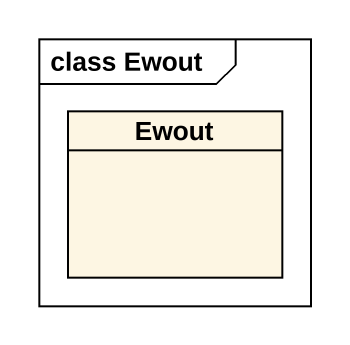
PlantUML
@startuml
mainframe class Ewout
hide circle
hide empty members
class Ewout
@enduml
